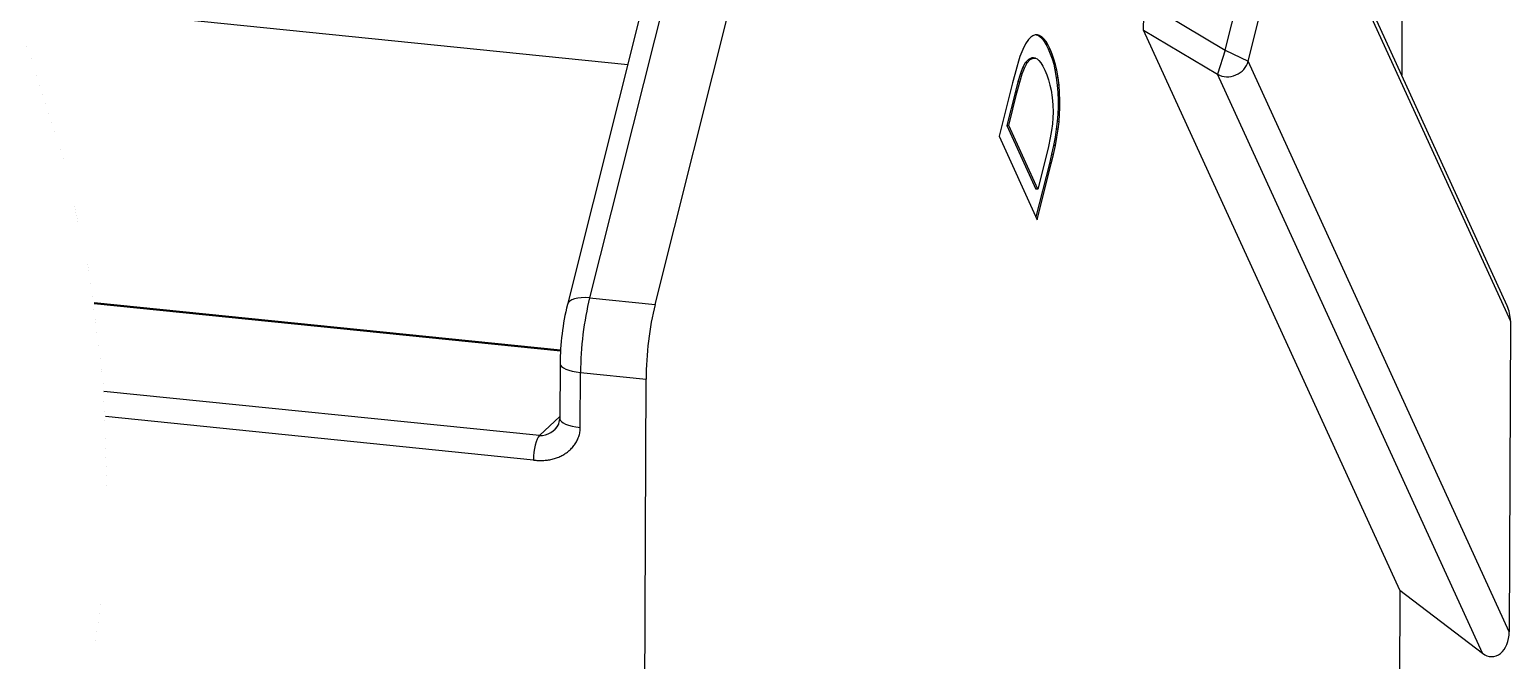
# Model space of a CAD drawing. Header units: millimetres. Extents: x 6 to 292, y 5 to 204.
# Drawn here: x 246.75 to 265.56, y 134.15 to 142.16 of the extents above; entities that cross this region are included whole.
import ezdxf
from ezdxf.lldxf.tags import DXFTag

# ---------------------------------------------------------------- set-up
doc = ezdxf.new("R2010")
doc.units = ezdxf.units.MM
doc.layers.add('200123617', color=7, linetype='Continuous')
doc.layers.add('尺寸层', color=7, linetype='Continuous')
tags = doc.linetypes.add('DIVIDE2', pattern=[15.875, 6.35, -3.175, 0, -3.175, 0, -3.175]).pattern_tags.tags
tags[14:15] = [DXFTag(74, 4), DXFTag(75, 0), DXFTag(340, '0'), DXFTag(46, 0.0), DXFTag(50, 0.0), DXFTag(44, 0.0), DXFTag(45, 0.0)]
tags[12:13] = [DXFTag(74, 4), DXFTag(75, 0), DXFTag(340, '0'), DXFTag(46, 0.0), DXFTag(50, 0.0), DXFTag(44, 0.0), DXFTag(45, 0.0)]
tags[10:11] = [DXFTag(74, 4), DXFTag(75, 0), DXFTag(340, '0'), DXFTag(46, 0.0), DXFTag(50, 0.0), DXFTag(44, 0.0), DXFTag(45, 0.0)]
tags[8:9] = [DXFTag(74, 4), DXFTag(75, 0), DXFTag(340, '0'), DXFTag(46, 0.0), DXFTag(50, 0.0), DXFTag(44, 0.0), DXFTag(45, 0.0)]
tags[6:7] = [DXFTag(74, 4), DXFTag(75, 0), DXFTag(340, '0'), DXFTag(46, 0.0), DXFTag(50, 0.0), DXFTag(44, 0.0), DXFTag(45, 0.0)]
tags[4:5] = [DXFTag(74, 4), DXFTag(75, 0), DXFTag(340, '0'), DXFTag(46, 0.0), DXFTag(50, 0.0), DXFTag(44, 0.0), DXFTag(45, 0.0)]

# ---------------------------------------------------------------- blocks, each defined once
blk = doc.blocks.new('SE8')
at = {"layer": '200123617', "color": 7, "linetype": 'Continuous'}
for p, q in [((264.254, 160.013), (264.184, 141.583)), ((254.7, 138.671), (259.936, 159.525)), ((258.276, 157.356), (253.585, 138.671)), ((258.559, 157.441), (253.868, 138.756)), ((261.942, 141.903), (262.588, 144.473)), ((262.234, 141.761), (262.879, 144.331)), ((265.524, 138.654), (262.869, 144.459)), ((262.879, 144.331), (265.565, 138.46)), ((246.763, 142.492), (254.351, 141.721)), ((260.906, 142.156), (260.913, 142.516)), ((260.913, 142.516), (261.942, 141.903)), ((259.442, 142.037), (259.406, 141.985)), ((259.471, 142.067), (259.442, 142.037)), ((259.499, 142.087), (259.471, 142.067)), ((259.528, 142.097), (259.499, 142.087)), ((259.556, 142.098), (259.528, 142.097)), ((259.542, 142.098), (259.56, 142.092)), ((259.584, 142.09), (259.556, 142.098)), ((259.56, 142.092), (259.588, 142.075)), ((259.584, 142.09), (259.56, 142.092)), ((259.612, 142.073), (259.584, 142.09)), ((259.588, 142.075), (259.615, 142.049)), ((259.612, 142.073), (259.588, 142.075)), ((259.639, 142.047), (259.612, 142.073)), ((259.615, 142.049), (259.642, 142.014)), ((259.639, 142.047), (259.615, 142.049)), ((259.666, 142.012), (259.639, 142.047)), ((260.906, 142.156), (261.846, 141.596)), ((264.16, 135.043), (260.906, 142.156)), ((259.37, 141.913), (259.335, 141.824)), ((259.406, 141.985), (259.37, 141.913)), ((259.642, 142.014), (259.668, 141.971)), ((259.666, 142.012), (259.642, 142.014)), ((259.692, 141.968), (259.666, 142.012)), ((259.668, 141.971), (259.695, 141.919)), ((259.692, 141.968), (259.668, 141.971)), ((259.718, 141.916), (259.692, 141.968)), ((259.695, 141.919), (259.72, 141.857)), ((259.718, 141.916), (259.695, 141.919)), ((259.744, 141.854), (259.718, 141.916)), ((259.72, 141.857), (259.743, 141.792)), ((259.744, 141.854), (259.72, 141.857)), ((259.767, 141.789), (259.744, 141.854)), ((261.942, 141.903), (261.846, 141.596)), ((261.942, 141.903), (262.234, 141.761)), ((259.293, 141.686), (259.268, 141.595)), ((259.315, 141.763), (259.293, 141.686)), ((259.335, 141.824), (259.315, 141.763)), ((259.367, 141.677), (259.34, 141.605)), ((259.364, 141.603), (259.391, 141.675)), ((259.402, 141.743), (259.367, 141.677)), ((259.391, 141.675), (259.367, 141.677)), ((259.391, 141.675), (259.426, 141.74)), ((259.441, 141.785), (259.402, 141.743)), ((259.426, 141.74), (259.402, 141.743)), ((259.426, 141.74), (259.465, 141.783)), ((259.484, 141.805), (259.441, 141.785)), ((259.465, 141.783), (259.441, 141.785)), ((259.465, 141.783), (259.508, 141.802)), ((259.506, 141.804), (259.484, 141.805)), ((259.508, 141.802), (259.484, 141.805)), ((259.53, 141.802), (259.506, 141.804)), ((259.508, 141.802), (259.53, 141.802)), ((259.53, 141.802), (259.553, 141.791)), ((259.553, 141.791), (259.576, 141.77)), ((259.576, 141.77), (259.6, 141.74)), ((259.6, 141.74), (259.625, 141.699)), ((259.625, 141.699), (259.65, 141.649)), ((259.743, 141.792), (259.763, 141.724)), ((259.767, 141.789), (259.743, 141.792)), ((259.763, 141.724), (259.779, 141.652)), ((259.786, 141.721), (259.763, 141.724)), ((259.786, 141.721), (259.767, 141.789)), ((259.779, 141.652), (259.796, 141.555)), ((259.803, 141.65), (259.779, 141.652)), ((259.803, 141.65), (259.786, 141.721)), ((265.55, 134.511), (262.234, 141.761)), ((259.24, 141.487), (259.069, 140.808)), ((259.268, 141.595), (259.24, 141.487)), ((259.309, 141.5), (259.272, 141.361)), ((259.296, 141.359), (259.333, 141.497)), ((259.34, 141.605), (259.309, 141.5)), ((259.333, 141.497), (259.309, 141.5)), ((259.333, 141.497), (259.364, 141.603)), ((259.364, 141.603), (259.34, 141.605)), ((259.65, 141.649), (259.675, 141.588)), ((259.675, 141.588), (259.697, 141.525)), ((259.697, 141.525), (259.715, 141.46)), ((259.796, 141.555), (259.808, 141.459)), ((259.82, 141.553), (259.796, 141.555)), ((259.82, 141.553), (259.803, 141.65)), ((259.832, 141.457), (259.82, 141.553)), ((265.21, 134.24), (261.846, 141.596)), ((259.272, 141.361), (259.168, 140.946)), ((259.192, 140.944), (259.296, 141.359)), ((259.296, 141.359), (259.272, 141.361)), ((259.715, 141.46), (259.73, 141.393)), ((259.73, 141.393), (259.744, 141.302)), ((259.744, 141.302), (259.752, 141.209)), ((259.808, 141.459), (259.816, 141.363)), ((259.832, 141.457), (259.808, 141.459)), ((259.816, 141.363), (259.819, 141.269)), ((259.839, 141.361), (259.816, 141.363)), ((259.839, 141.361), (259.832, 141.457)), ((259.843, 141.267), (259.839, 141.361)), ((259.752, 141.209), (259.755, 141.115)), ((259.755, 141.115), (259.752, 141.044)), ((259.814, 141.088), (259.807, 140.997)), ((259.818, 141.177), (259.814, 141.088)), ((259.838, 141.085), (259.814, 141.088)), ((259.819, 141.269), (259.818, 141.177)), ((259.842, 141.175), (259.818, 141.177)), ((259.843, 141.267), (259.819, 141.269)), ((259.838, 141.085), (259.842, 141.175)), ((259.842, 141.175), (259.843, 141.267)), ((259.192, 140.944), (259.168, 140.946)), ((259.168, 140.946), (259.538, 140.138)), ((259.562, 140.135), (259.192, 140.944)), ((259.746, 140.966), (259.736, 140.883)), ((259.752, 141.044), (259.746, 140.966)), ((259.795, 140.901), (259.78, 140.799)), ((259.807, 140.997), (259.795, 140.901)), ((259.819, 140.898), (259.795, 140.901)), ((259.831, 140.994), (259.807, 140.997)), ((259.819, 140.898), (259.831, 140.994)), ((259.831, 140.994), (259.838, 141.085)), ((259.069, 140.808), (259.553, 139.749)), ((259.72, 140.788), (259.697, 140.68)), ((259.736, 140.883), (259.72, 140.788)), ((259.78, 140.799), (259.76, 140.692)), ((259.803, 140.797), (259.78, 140.799)), ((259.784, 140.69), (259.803, 140.797)), ((259.803, 140.797), (259.819, 140.898)), ((259.667, 140.557), (259.562, 140.135)), ((259.697, 140.68), (259.667, 140.557)), ((259.736, 140.581), (259.708, 140.464)), ((259.732, 140.462), (259.76, 140.578)), ((259.76, 140.692), (259.736, 140.581)), ((259.76, 140.578), (259.736, 140.581)), ((259.784, 140.69), (259.76, 140.692)), ((259.76, 140.578), (259.784, 140.69)), ((259.708, 140.464), (259.538, 139.784)), ((259.553, 139.749), (259.732, 140.462)), ((259.732, 140.462), (259.708, 140.464)), ((259.562, 140.135), (259.538, 140.138)), ((253.499, 138.089), (247.572, 138.692)), ((253.499, 138.077), (247.574, 138.679)), ((253.868, 138.756), (254.7, 138.671)), ((265.565, 138.46), (265.55, 134.511)), ((253.493, 137.918), (253.49, 137.22)), ((253.749, 137.111), (253.752, 137.808)), ((253.752, 137.808), (254.585, 137.724)), ((254.536, 124.877), (254.585, 137.724)), ((253.231, 137.005), (247.697, 137.567)), ((253.153, 136.695), (247.717, 137.247)), ((253.231, 137.005), (253.49, 137.247)), ((264.16, 135.043), (264.155, 133.867)), ((264.16, 135.043), (265.21, 134.24))]:
    blk.add_line(p, q, dxfattribs=at)
for centre, radius, start, end in [((256.731, 137.903), 3.238, 166.2765, 179.7334), ((253.234, 137.28), 0.275, 269.3638, 331.6383), ((253.28, 137.234), 0.21, 310.5905, 355.8806)]:
    blk.add_arc(centre, radius, start, end, dxfattribs=at)
for centre, major_axis, ratio, start_param, end_param in [((261.996, 141.785), (-0.227, -0.104), 0.855873, 0.533914, 2.541043), ((253.949, 138.579), (0.364, -0.091), 0.426691, 1.899857, 3.141593), ((254.137, 138.168), (-0.126, -1.244), 0.29226, 4.249906, 5.035304), ((254.969, 138.083), (0.126, 1.244), 0.29226, 1.108313, 1.893711), ((265.327, 138.484), (0.031, -0.337), 0.699733, 1.435052, 2.035601), ((253.868, 137.916), (0.375, -0.001), 0.303477, 3.142106, 4.400638), ((253.865, 137.218), (0.375, -0.001), 0.303477, 3.141593, 4.400638), ((253.23, 136.767), (0.025, 0.249), 0.29226, 0.322915, 1.893711), ((265.312, 134.535), (-0.031, 0.337), 0.699733, 2.569516, 4.576644)]:
    blk.add_ellipse(centre, major_axis=major_axis, ratio=ratio, start_param=start_param, end_param=end_param, dxfattribs=at)
blk.add_open_spline([(253.153, 136.695), (253.173, 136.693), (253.213, 136.689), (253.272, 136.689), (253.332, 136.693), (253.391, 136.704), (253.448, 136.72), (253.502, 136.743), (253.552, 136.771), (253.598, 136.805), (253.64, 136.844), (253.677, 136.888), (253.707, 136.938), (253.73, 136.992), (253.746, 137.05), (253.749, 137.09), (253.749, 137.111)], degree=3, dxfattribs=at)
blk = doc.blocks.new('SE14')
at = {"layer": '尺寸层', "color": 7, "linetype": 'DIVIDE2', "const_width": 0.00013}
blk.add_lwpolyline([(247.411, 162.754, 0.331965), (245.542, 144.368, -0.331965), (243.673, 125.981, -0.331965)], format="xyb", dxfattribs=at)

msp = doc.modelspace()

# ---------------------------------------------------------------- block references
at = {"layer": '尺寸层'}
for name in ['SE8', 'SE14']:
    msp.add_blockref(name, (0, 0), dxfattribs=at)

doc.saveas('drawing.dxf')
